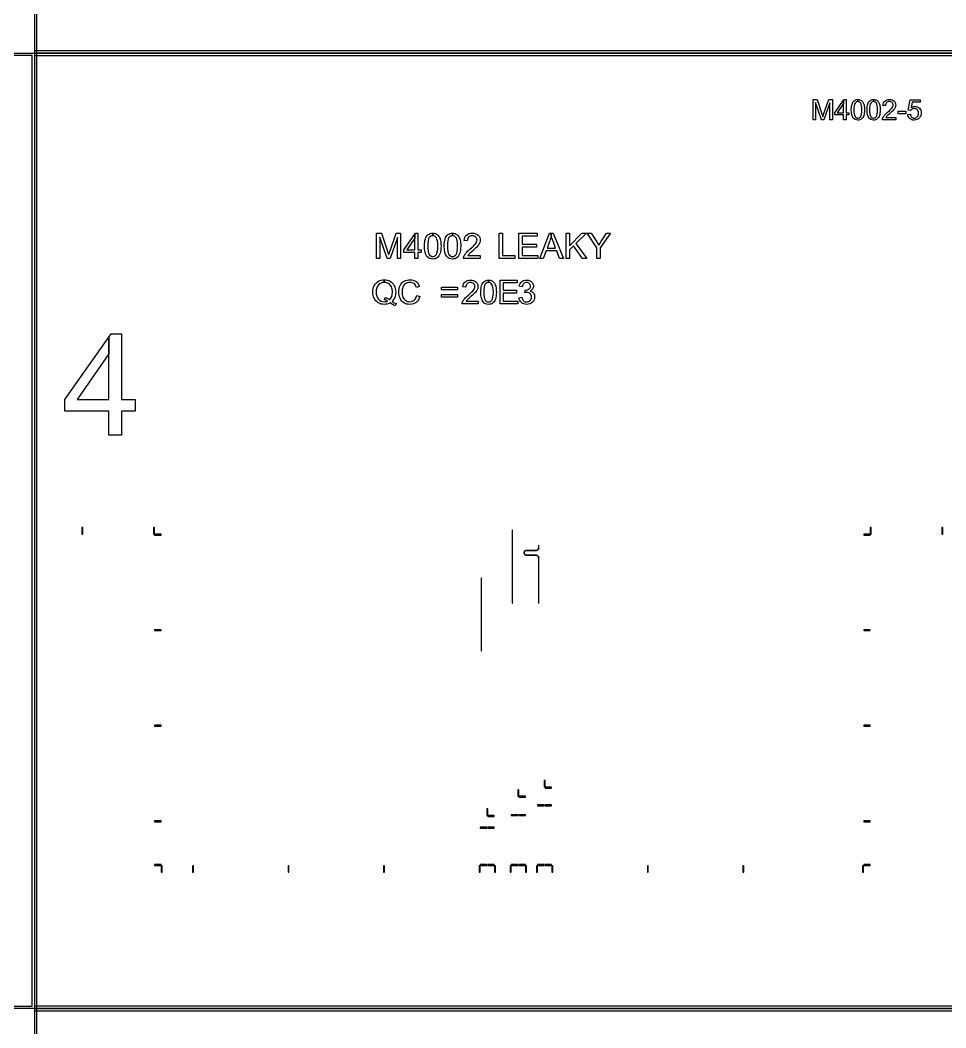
# Model space of a CAD drawing. Extents: x -47275 to 45580, y -34000 to 39989.
# Drawn here: x -30301 to -10929, y -10407 to 10693 of the extents above; entities that cross this region are included whole.
import ezdxf

# ---------------------------------------------------------------- set-up
doc = ezdxf.new("R2010")
doc.units = 0
doc.layers.add('Hybrids', color=5, linetype='CONTINUOUS')

# ---------------------------------------------------------------- blocks, each defined once
blk = doc.blocks.new('Al_etch_test')
at = {"layer": 'Hybrids', "linetype": 'CONTINUOUS'}
for points in [[(270, 1495), (1440, 1495), (1440, 1499), (270, 1499), (270, 1495)], [(270, 1145), (1440, 1145), (1440, 1149), (270, 1149), (270, 1145)], [(270, 795), (1440, 795), (1440, 799), (270, 799), (270, 795)], [(270, 445), (1440, 445), (1440, 449), (270, 449), (270, 445)], [(270, 95), (1440, 95), (1440, 99), (270, 99), (270, 95)], [(270, -255), (1440, -255), (1440, -251), (270, -251), (270, -255)]]:
    blk.add_lwpolyline(points, close=True, dxfattribs=at)
blk = doc.blocks.new('SEM')
at = {"layer": 'Hybrids', "linetype": 'CONTINUOUS'}
for points in [[(-2000, 10000), (2000, 10000), (2000, -10000), (-2000, -10000), (-2000, -9950), (-1950, -9950), (1950, -9950), (1950, 9950), (-1950, 9950), (-1950, -9950), (-2000, -9950), (-2000, 10000)], [(-98.7, 2801), (-98.7, 2811), (-101.3, 2811), (-101.3, 2801), (-98.7, 2801)], [(-101.3, 2801), (-101.3, 1301), (-98.7, 1301), (-98.7, 2801), (-101.3, 2801)], [(145.459, 2340), (145.645, 2344.244), (146.199, 2348.457), (147.119, 2352.604), (148.396, 2356.656), (150.022, 2360.582), (151.984, 2364.35), (154.267, 2367.933), (156.853, 2371.304), (159.723, 2374.436), (162.856, 2377.306), (166.226, 2379.893), (169.809, 2382.175), (173.578, 2384.137), (177.503, 2385.763), (181.555, 2387.041), (185.703, 2387.96), (189.915, 2388.515), (194.159, 2388.7), (194.159, 2391.3), (189.688, 2391.105), (185.251, 2390.521), (180.882, 2389.552), (176.614, 2388.206), (172.479, 2386.494), (168.509, 2384.427), (164.735, 2382.022), (161.184, 2379.298), (157.885, 2376.275), (154.861, 2372.975), (152.137, 2369.424), (149.732, 2365.65), (147.666, 2361.68), (145.953, 2357.546), (144.607, 2353.277), (143.639, 2348.908), (143.054, 2344.471), (142.859, 2340), (145.459, 2340)], [(194.159, 2291.3), (189.915, 2291.485), (185.703, 2292.04), (181.555, 2292.959), (177.503, 2294.237), (173.578, 2295.863), (169.809, 2297.825), (166.226, 2300.107), (162.856, 2302.694), (159.723, 2305.564), (156.853, 2308.696), (154.267, 2312.067), (151.984, 2315.65), (150.022, 2319.418), (148.396, 2323.344), (147.119, 2327.396), (146.199, 2331.543), (145.645, 2335.756), (145.459, 2340), (142.859, 2340), (143.054, 2335.529), (143.639, 2331.092), (144.607, 2326.723), (145.953, 2322.454), (147.666, 2318.32), (149.732, 2314.35), (152.137, 2310.576), (154.861, 2307.025), (157.885, 2303.725), (161.184, 2300.702), (164.735, 2297.978), (168.509, 2295.573), (172.479, 2293.506), (176.614, 2291.794), (180.882, 2290.448), (185.251, 2289.479), (189.688, 2288.895), (194.159, 2288.7), (194.159, 2291.3)], [(400, 2391.3), (194.159, 2391.3), (194.159, 2388.7), (400, 2388.7), (400, 2391.3)], [(400, 2391.3), (404.244, 2391.485), (408.457, 2392.04), (412.604, 2392.959), (416.656, 2394.237), (420.582, 2395.863), (424.35, 2397.825), (427.933, 2400.107), (431.304, 2402.694), (434.436, 2405.564), (437.306, 2408.696), (439.893, 2412.067), (442.175, 2415.65), (444.137, 2419.418), (445.763, 2423.344), (447.041, 2427.396), (447.96, 2431.543), (448.515, 2435.756), (448.7, 2440), (451.3, 2440), (451.105, 2435.529), (450.521, 2431.092), (449.552, 2426.723), (448.206, 2422.454), (446.494, 2418.32), (444.427, 2414.35), (442.022, 2410.576), (439.298, 2407.025), (436.275, 2403.725), (432.975, 2400.702), (429.424, 2397.978), (425.65, 2395.573), (421.68, 2393.506), (417.546, 2391.794), (413.277, 2390.448), (408.908, 2389.479), (404.471, 2388.895), (400, 2388.7), (400, 2391.3)], [(451.3, 2480), (451.3, 2490), (448.7, 2490), (448.7, 2480), (451.3, 2480)], [(448.7, 2480), (448.7, 2440), (451.3, 2440), (451.3, 2480), (448.7, 2480)], [(194.159, 2288.7), (400, 2288.7), (400, 2291.3), (194.159, 2291.3), (194.159, 2288.7)], [(448.7, 2240), (448.515, 2244.244), (447.96, 2248.457), (447.041, 2252.604), (445.763, 2256.656), (444.137, 2260.582), (442.175, 2264.35), (439.893, 2267.933), (437.306, 2271.304), (434.436, 2274.436), (431.304, 2277.306), (427.933, 2279.893), (424.35, 2282.175), (420.582, 2284.137), (416.656, 2285.763), (412.604, 2287.041), (408.457, 2287.96), (404.244, 2288.515), (400, 2288.7), (400, 2291.3), (404.471, 2291.105), (408.908, 2290.521), (413.277, 2289.552), (417.546, 2288.206), (421.68, 2286.494), (425.65, 2284.427), (429.424, 2282.022), (432.975, 2279.298), (436.275, 2276.275), (439.298, 2272.975), (442.022, 2269.424), (444.427, 2265.65), (446.494, 2261.68), (448.206, 2257.546), (449.552, 2253.277), (450.521, 2248.908), (451.105, 2244.471), (451.3, 2240), (448.7, 2240)], [(448.7, 2240), (448.7, 2200), (451.3, 2200), (451.3, 2240), (448.7, 2240)], [(448.7, 2200), (448.7, 1300), (451.3, 1300), (451.3, 2200), (448.7, 2200)], [(-748.7, 1800), (-748.7, 1810), (-751.3, 1810), (-751.3, 1800), (-748.7, 1800)], [(-751.3, 1800), (-751.3, 300), (-748.7, 300), (-748.7, 1800), (-751.3, 1800)], [(-101.3, 1301), (-101.3, 1287), (-98.7, 1287), (-98.7, 1301), (-101.3, 1301)], [(448.7, 1300), (448.7, 1286), (451.3, 1286), (451.3, 1300), (448.7, 1300)], [(-751.3, 300), (-751.3, 286), (-748.7, 286), (-748.7, 300), (-751.3, 300)], [(32.3, -1923.626), (52.3, -1923.626), (52.3, -1793.826), (32.3, -1793.826), (32.3, -1923.626)], [(77.4, -1948.726), (77.4, -1968.726), (207.2, -1968.726), (207.2, -1948.726), (77.4, -1948.726)], [(582.3, -2607.169), (602.3, -2607.169), (602.3, -2477.369), (582.3, -2477.369), (582.3, -2607.169)], [(-617.7, -2848.995), (-597.7, -2848.995), (-597.7, -2719.195), (-617.7, -2719.195), (-617.7, -2848.995)], [(627.4, -2632.269), (627.4, -2652.269), (757.2, -2652.269), (757.2, -2632.269), (627.4, -2632.269)], [(-572.6, -2874.095), (-572.6, -2894.095), (-442.8, -2894.095), (-442.8, -2874.095), (-572.6, -2874.095)], [(-772.6, -4190), (-772.6, -4210), (-642.8, -4210), (-642.8, -4190), (-772.6, -4190)], [(-572.6, -4190), (-572.6, -4210), (-442.8, -4210), (-442.8, -4190), (-572.6, -4190)], [(-122.6, -4190), (-122.6, -4210), (7.2, -4210), (7.2, -4190), (-122.6, -4190)], [(77.4, -4190), (77.4, -4210), (207.2, -4210), (207.2, -4190), (77.4, -4190)], [(427.4, -4190), (427.4, -4210), (557.2, -4210), (557.2, -4190), (427.4, -4190)], [(627.4, -4190), (627.4, -4210), (757.2, -4210), (757.2, -4190), (627.4, -4190)], [(-797.7, -4235.1), (-817.7, -4235.1), (-817.7, -4364.9), (-797.7, -4364.9), (-797.7, -4235.1)], [(-417.7, -4364.9), (-397.7, -4364.9), (-397.7, -4235.1), (-417.7, -4235.1), (-417.7, -4364.9)], [(-147.7, -4235.1), (-167.7, -4235.1), (-167.7, -4364.9), (-147.7, -4364.9), (-147.7, -4235.1)], [(232.3, -4364.9), (252.3, -4364.9), (252.3, -4235.1), (232.3, -4235.1), (232.3, -4364.9)], [(402.3, -4235.1), (382.3, -4235.1), (382.3, -4364.9), (402.3, -4364.9), (402.3, -4235.1)], [(782.3, -4364.9), (802.3, -4364.9), (802.3, -4235.1), (782.3, -4235.1), (782.3, -4364.9)]]:
    blk.add_lwpolyline(points, close=True, dxfattribs=at)
for p in [(-1040, 7062.59), (-840, -8037.41)]:
    blk.add_blockref('Al_etch_test', p)
blk = doc.blocks.new('sizetest')
at = {"layer": 'Hybrids', "linetype": 'CONTINUOUS'}
for points in [[(50, 0), (50, 20000), (0, 20000), (0, 0), (50, 0)], [(0, 0), (20000, 0), (20000, 50), (0, 50), (0, 0)]]:
    blk.add_lwpolyline(points, close=True, dxfattribs=at)
blk = doc.blocks.new('mediumQ')
at = {"layer": 'Hybrids', "linetype": 'CONTINUOUS'}
for points in [[(50, 0), (50, 20000), (0, 20000), (0, 0), (50, 0)], [(0, 19950), (20000, 19950), (20000, 20000), (0, 20000), (0, 19950)], [(16293.099, 18607.205), (16293.099, 19029.704), (16377.253, 19029.704), (16477.258, 18730.554), (16483.598, 18710.956), (16489.074, 18693.953), (16493.685, 18679.543), (16497.432, 18668.015), (16501.467, 18680.696), (16506.654, 18696.258), (16512.706, 18714.703), (16519.911, 18735.741), (16621.069, 19029.704), (16696.289, 19029.704), (16696.289, 18607.205), (16642.396, 18607.205), (16642.396, 18960.824), (16519.623, 18607.205), (16469.188, 18607.205), (16346.992, 18966.876), (16346.992, 18607.205), (16293.099, 18607.205)], [(16983.623, 19029.704), (16983.623, 18755.915), (17040.686, 18755.915), (17040.686, 18708.363), (16983.623, 18708.363), (16983.623, 18607.205), (16931.747, 18607.205), (16931.747, 18708.363), (16748.453, 18708.363), (16748.453, 18755.915), (16931.747, 19016.198), (16931.747, 18946.415), (16799.464, 18755.915), (16931.747, 18755.915), (16931.747, 18946.415), (16931.747, 19016.198), (16941.257, 19029.704), (16983.623, 19029.704)], [(17231.473, 19031.433), (17247.9, 19030.568), (17263.175, 19027.975), (17277.585, 19023.652), (17291.13, 19017.6), (17303.235, 19009.818), (17314.474, 19000.884), (17324.561, 18990.221), (17333.495, 18978.116), (17341.277, 18964.571), (17348.194, 18949.585), (17354.246, 18933.157), (17359.721, 18915.289), (17363.756, 18895.115), (17366.638, 18871.771), (17368.367, 18845.257), (17369.232, 18815.572), (17368.079, 18780.124), (17365.197, 18748.134), (17360.586, 18719.891), (17353.957, 18695.394), (17345.312, 18673.779), (17334.648, 18654.758), (17322.256, 18638.33), (17308.134, 18624.785), (17291.995, 18613.833), (17273.838, 18606.052), (17253.664, 18601.441), (17231.473, 18600), (17202.365, 18602.594), (17176.715, 18610.951), (17154.524, 18624.497), (17135.503, 18643.806), (17117.058, 18674.067), (17104.089, 18712.974), (17096.308, 18759.95), (17093.714, 18815.572), (17094.579, 18851.021), (17097.461, 18883.011), (17102.072, 18911.254), (17108.989, 18936.039), (17117.635, 18957.366), (17128.01, 18976.387), (17140.402, 18992.814), (17154.812, 19006.648), (17170.951, 19017.311), (17189.108, 19025.093), (17209.282, 19029.704), (17230.897, 19031.388), (17230.897, 18988.491), (17213.893, 18986.474), (17198.619, 18980.71), (17185.361, 18971.2), (17173.833, 18958.231), (17162.017, 18934.598), (17153.66, 18903.185), (17148.472, 18863.413), (17147.031, 18815.572), (17148.472, 18767.731), (17153.083, 18728.825), (17160.576, 18698.564), (17171.24, 18676.949), (17183.92, 18661.674), (17198.33, 18651.011), (17214.181, 18644.671), (17231.473, 18642.653), (17248.477, 18644.671), (17264.328, 18651.299), (17278.449, 18661.963), (17291.418, 18677.237), (17302.082, 18698.852), (17309.575, 18729.113), (17314.186, 18768.02), (17315.915, 18815.572), (17314.186, 18863.125), (17309.575, 18902.32), (17302.082, 18932.581), (17291.418, 18954.196), (17278.449, 18969.182), (17264.039, 18979.846), (17248.189, 18986.186), (17230.897, 18988.491), (17230.897, 19031.388), (17231.473, 19031.433)], [(17559.731, 19031.433), (17576.158, 19030.568), (17591.433, 19027.975), (17605.843, 19023.652), (17619.388, 19017.6), (17631.492, 19009.818), (17642.732, 19000.884), (17652.819, 18990.221), (17661.753, 18978.116), (17669.535, 18964.571), (17676.451, 18949.585), (17682.503, 18933.157), (17687.979, 18915.289), (17692.014, 18895.115), (17694.896, 18871.771), (17696.625, 18845.257), (17697.49, 18815.572), (17696.337, 18780.124), (17693.455, 18748.134), (17688.844, 18719.891), (17682.215, 18695.394), (17673.569, 18673.779), (17662.906, 18654.758), (17650.514, 18638.33), (17636.392, 18624.785), (17620.253, 18613.833), (17602.096, 18606.052), (17581.922, 18601.441), (17559.731, 18600), (17530.623, 18602.594), (17504.973, 18610.951), (17482.782, 18624.497), (17463.761, 18643.806), (17445.316, 18674.067), (17432.347, 18712.974), (17424.566, 18759.95), (17421.972, 18815.572), (17422.837, 18851.021), (17425.719, 18883.011), (17430.33, 18911.254), (17437.247, 18936.039), (17445.893, 18957.366), (17456.268, 18976.387), (17468.66, 18992.814), (17483.07, 19006.648), (17499.209, 19017.311), (17517.366, 19025.093), (17537.54, 19029.704), (17559.155, 19031.388), (17559.155, 18988.491), (17542.151, 18986.474), (17526.876, 18980.71), (17513.619, 18971.2), (17502.091, 18958.231), (17490.275, 18934.598), (17481.917, 18903.185), (17476.73, 18863.413), (17475.289, 18815.572), (17476.73, 18767.731), (17481.341, 18728.825), (17488.834, 18698.564), (17499.498, 18676.949), (17512.178, 18661.674), (17526.588, 18651.011), (17542.439, 18644.671), (17559.731, 18642.653), (17576.735, 18644.671), (17592.586, 18651.299), (17606.707, 18661.963), (17619.676, 18677.237), (17630.34, 18698.852), (17637.833, 18729.113), (17642.444, 18768.02), (17644.173, 18815.572), (17642.444, 18863.125), (17637.833, 18902.32), (17630.34, 18932.581), (17619.676, 18954.196), (17606.707, 18969.182), (17592.297, 18979.846), (17576.447, 18986.186), (17559.155, 18988.491), (17559.155, 19031.388), (17559.731, 19031.433)], [(18022.866, 18657.063), (18022.866, 18607.205), (17743.602, 18607.205), (17743.602, 18616.427), (17744.754, 18625.361), (17746.772, 18634.296), (17749.654, 18643.23), (17755.706, 18657.351), (17763.487, 18671.473), (17772.71, 18685.307), (17783.661, 18699.428), (17796.63, 18713.55), (17812.481, 18729.113), (17830.637, 18745.54), (17851.676, 18763.408), (17883.09, 18789.923), (17909.316, 18813.843), (17929.778, 18834.593), (17944.764, 18852.75), (17955.139, 18868.889), (17962.921, 18884.74), (17967.244, 18900.303), (17968.973, 18915.289), (17967.532, 18929.987), (17963.209, 18943.533), (17956.292, 18955.925), (17946.781, 18967.165), (17934.965, 18976.387), (17921.42, 18983.016), (17906.145, 18987.05), (17889.43, 18988.491), (17871.562, 18987.05), (17855.711, 18982.728), (17841.589, 18975.811), (17829.485, 18966.012), (17819.398, 18953.619), (17812.481, 18939.21), (17808.158, 18922.494), (17806.717, 18903.761), (17753.4, 18909.237), (17758.011, 18937.192), (17766.369, 18961.689), (17778.474, 18982.439), (17794.613, 19000.019), (17813.922, 19013.565), (17836.401, 19023.364), (17861.763, 19029.416), (17890.583, 19031.433), (17919.403, 19029.127), (17945.052, 19022.787), (17967.532, 19012.412), (17986.841, 18997.714), (18002.116, 18979.846), (18013.355, 18959.96), (18019.984, 18938.057), (18022.289, 18914.136), (18021.425, 18901.456), (18019.696, 18888.775), (18016.237, 18876.382), (18011.914, 18864.278), (18005.862, 18851.597), (17998.081, 18838.916), (17988.57, 18825.948), (17977.33, 18812.69), (17963.209, 18797.704), (17945.34, 18780.412), (17923.437, 18760.526), (17897.499, 18738.335), (17876.173, 18720.179), (17859.169, 18705.192), (17846.2, 18693.376), (17837.554, 18685.018), (17831.214, 18677.814), (17825.45, 18670.897), (17820.262, 18663.98), (17815.651, 18657.063), (18022.866, 18657.063)], [(18275.039, 18717.873), (18329.509, 18722.484), (18333.255, 18703.751), (18339.308, 18687.612), (18347.377, 18673.779), (18357.464, 18662.539), (18368.992, 18653.605), (18381.673, 18647.553), (18395.506, 18643.806), (18410.781, 18642.653), (18428.649, 18644.383), (18445.364, 18649.57), (18460.351, 18658.504), (18474.184, 18670.897), (18485.424, 18686.171), (18493.494, 18703.751), (18498.393, 18723.637), (18500.122, 18745.828), (18498.393, 18766.579), (18493.782, 18785.312), (18486, 18801.739), (18475.049, 18815.86), (18461.504, 18826.812), (18446.229, 18834.882), (18428.937, 18839.781), (18409.916, 18841.51), (18397.524, 18840.646), (18385.996, 18838.628), (18375.044, 18834.882), (18364.669, 18829.982), (18354.87, 18823.93), (18346.512, 18817.013), (18339.019, 18809.232), (18332.967, 18800.586), (18284.262, 18806.926), (18325.186, 19023.94), (18535.282, 19023.94), (18535.282, 18974.37), (18366.686, 18974.37), (18343.919, 18860.82), (18362.94, 18872.347), (18382.826, 18880.705), (18402.999, 18885.605), (18423.75, 18887.334), (18450.264, 18884.74), (18474.761, 18877.535), (18496.952, 18865.719), (18517.126, 18849.003), (18533.553, 18828.253), (18545.658, 18805.197), (18552.574, 18778.971), (18555.168, 18750.44), (18552.863, 18722.484), (18546.81, 18696.835), (18536.147, 18672.914), (18521.737, 18651.299), (18499.546, 18628.82), (18473.608, 18612.681), (18443.923, 18603.17), (18410.781, 18600), (18383.114, 18602.018), (18358.329, 18608.069), (18336.137, 18618.156), (18316.54, 18632.278), (18300.113, 18649.57), (18288.008, 18669.744), (18279.362, 18692.512), (18275.039, 18717.873), (18275.039, 18717.873)], [(18072.724, 18734.012), (18072.724, 18786.176), (18232.098, 18786.176), (18232.098, 18734.012), (18072.724, 18734.012)], [(7155.223, 15700), (7155.223, 16230.686), (7260.926, 16230.686), (7386.538, 15854.934), (7394.502, 15830.318), (7401.38, 15808.96), (7407.172, 15790.861), (7411.878, 15776.381), (7416.946, 15792.309), (7423.462, 15811.856), (7431.064, 15835.024), (7440.114, 15861.45), (7567.175, 16230.686), (7661.656, 16230.686), (7661.656, 15700), (7593.962, 15700), (7593.962, 16144.169), (7439.752, 15700), (7376.403, 15700), (7222.916, 16151.771), (7222.916, 15700), (7155.223, 15700)], [(8022.565, 16230.686), (8022.565, 15886.79), (8094.241, 15886.79), (8094.241, 15827.06), (8022.565, 15827.06), (8022.565, 15700), (7957.406, 15700), (7957.406, 15827.06), (7727.176, 15827.06), (7727.176, 15886.79), (7957.406, 16213.722), (7957.406, 16126.069), (7791.25, 15886.79), (7957.406, 15886.79), (7957.406, 16126.069), (7957.406, 16213.722), (7969.352, 16230.686), (8022.565, 16230.686)], [(8333.881, 16232.858), (8354.515, 16231.772), (8373.701, 16228.514), (8391.801, 16223.084), (8408.815, 16215.482), (8424.018, 16205.708), (8438.136, 16194.486), (8450.806, 16181.092), (8462.028, 16165.889), (8471.802, 16148.875), (8480.49, 16130.051), (8488.092, 16109.417), (8494.97, 16086.973), (8500.038, 16061.634), (8503.658, 16032.312), (8505.83, 15999.008), (8506.916, 15961.723), (8505.468, 15917.197), (8501.848, 15877.016), (8496.056, 15841.54), (8487.73, 15810.77), (8476.87, 15783.621), (8463.476, 15759.729), (8447.91, 15739.095), (8430.172, 15722.081), (8409.901, 15708.325), (8387.095, 15698.553), (8361.755, 15692.761), (8333.881, 15690.951), (8297.32, 15694.209), (8265.102, 15704.705), (8237.228, 15721.719), (8213.337, 15745.973), (8190.169, 15783.983), (8173.879, 15832.852), (8164.105, 15891.857), (8160.847, 15961.723), (8161.933, 16006.248), (8165.553, 16046.43), (8171.345, 16081.905), (8180.033, 16113.037), (8190.893, 16139.825), (8203.925, 16163.717), (8219.491, 16184.35), (8237.59, 16201.726), (8257.862, 16215.12), (8280.668, 16224.894), (8306.008, 16230.686), (8333.157, 16232.801), (8333.157, 16178.92), (8311.8, 16176.386), (8292.614, 16169.147), (8275.962, 16157.201), (8261.482, 16140.911), (8246.64, 16111.227), (8236.142, 16071.77), (8229.626, 16021.814), (8227.816, 15961.723), (8229.626, 15901.631), (8235.418, 15852.762), (8244.83, 15814.752), (8258.224, 15787.603), (8274.152, 15768.417), (8292.252, 15755.023), (8312.162, 15747.059), (8333.881, 15744.525), (8355.239, 15747.059), (8375.149, 15755.385), (8392.887, 15768.779), (8409.177, 15787.965), (8422.57, 15815.114), (8431.982, 15853.124), (8437.774, 15901.993), (8439.946, 15961.723), (8437.774, 16021.452), (8431.982, 16070.684), (8422.57, 16108.693), (8409.177, 16135.843), (8392.887, 16154.667), (8374.787, 16168.061), (8354.877, 16176.024), (8333.157, 16178.92), (8333.157, 16232.801), (8333.881, 16232.858)], [(8746.194, 16232.858), (8766.828, 16231.772), (8786.014, 16228.514), (8804.114, 16223.084), (8821.128, 16215.482), (8836.331, 16205.708), (8850.449, 16194.486), (8863.119, 16181.092), (8874.341, 16165.889), (8884.115, 16148.875), (8892.803, 16130.051), (8900.405, 16109.417), (8907.283, 16086.973), (8912.351, 16061.634), (8915.971, 16032.312), (8918.143, 15999.008), (8919.229, 15961.723), (8917.781, 15917.197), (8914.161, 15877.016), (8908.369, 15841.54), (8900.043, 15810.77), (8889.183, 15783.621), (8875.789, 15759.729), (8860.223, 15739.095), (8842.485, 15722.081), (8822.214, 15708.325), (8799.408, 15698.553), (8774.068, 15692.761), (8746.194, 15690.951), (8709.633, 15694.209), (8677.415, 15704.705), (8649.541, 15721.719), (8625.65, 15745.973), (8602.482, 15783.983), (8586.192, 15832.852), (8576.418, 15891.857), (8573.16, 15961.723), (8574.246, 16006.248), (8577.866, 16046.43), (8583.658, 16081.905), (8592.346, 16113.037), (8603.206, 16139.825), (8616.238, 16163.717), (8631.804, 16184.35), (8649.903, 16201.726), (8670.175, 16215.12), (8692.981, 16224.894), (8718.321, 16230.686), (8745.47, 16232.801), (8745.47, 16178.92), (8724.113, 16176.386), (8704.927, 16169.147), (8688.275, 16157.201), (8673.795, 16140.911), (8658.953, 16111.227), (8648.455, 16071.77), (8641.939, 16021.814), (8640.129, 15961.723), (8641.939, 15901.631), (8647.731, 15852.762), (8657.143, 15814.752), (8670.537, 15787.603), (8686.465, 15768.417), (8704.565, 15755.023), (8724.475, 15747.059), (8746.194, 15744.525), (8767.552, 15747.059), (8787.462, 15755.385), (8805.2, 15768.779), (8821.49, 15787.965), (8834.883, 15815.114), (8844.295, 15853.124), (8850.087, 15901.993), (8852.259, 15961.723), (8850.087, 16021.452), (8844.295, 16070.684), (8834.883, 16108.693), (8821.49, 16135.843), (8805.2, 16154.667), (8787.1, 16168.061), (8767.19, 16176.024), (8745.47, 16178.92), (8745.47, 16232.801), (8746.194, 16232.858)], [(9327.922, 15762.625), (9327.922, 15700), (8977.147, 15700), (8977.147, 15711.583), (8978.595, 15722.805), (8981.129, 15734.027), (8984.749, 15745.249), (8992.351, 15762.987), (9002.125, 15780.725), (9013.709, 15798.1), (9027.465, 15815.838), (9043.755, 15833.576), (9063.664, 15853.124), (9086.47, 15873.758), (9112.896, 15896.201), (9152.353, 15929.505), (9185.295, 15959.551), (9210.997, 15985.614), (9229.821, 16008.42), (9242.852, 16028.692), (9252.626, 16048.602), (9258.056, 16068.15), (9260.228, 16086.973), (9258.418, 16105.435), (9252.988, 16122.449), (9244.3, 16138.015), (9232.355, 16152.133), (9217.513, 16163.717), (9200.499, 16172.043), (9181.313, 16177.11), (9160.317, 16178.92), (9137.874, 16177.11), (9117.964, 16171.681), (9100.226, 16162.993), (9085.022, 16150.685), (9072.352, 16135.119), (9063.664, 16117.019), (9058.234, 16096.023), (9056.424, 16072.494), (8989.455, 16079.372), (8995.247, 16114.485), (9005.745, 16145.255), (9020.949, 16171.319), (9041.221, 16193.4), (9065.474, 16210.414), (9093.71, 16222.722), (9125.566, 16230.324), (9161.765, 16232.858), (9197.965, 16229.962), (9230.183, 16221.998), (9258.418, 16208.966), (9282.672, 16190.504), (9301.858, 16168.061), (9315.976, 16143.083), (9324.302, 16115.571), (9327.198, 16085.525), (9326.112, 16069.598), (9323.94, 16053.67), (9319.596, 16038.104), (9314.166, 16022.9), (9306.564, 16006.972), (9296.79, 15991.044), (9284.844, 15974.755), (9270.726, 15958.103), (9252.988, 15939.279), (9230.545, 15917.559), (9203.033, 15892.581), (9170.453, 15864.708), (9143.666, 15841.902), (9122.308, 15823.078), (9106.018, 15808.236), (9095.158, 15797.738), (9087.194, 15788.689), (9079.954, 15780.001), (9073.438, 15771.313), (9067.646, 15762.625), (9327.922, 15762.625)], [(9721.315, 15700), (9721.315, 16230.686), (9791.542, 16230.686), (9791.542, 15762.625), (10052.903, 15762.625), (10052.903, 15700), (9721.315, 15700)], [(10137.972, 15700), (10137.972, 16230.686), (10521.688, 16230.686), (10521.688, 16168.061), (10208.199, 16168.061), (10208.199, 16005.524), (10501.778, 16005.524), (10501.778, 15943.261), (10208.199, 15943.261), (10208.199, 15762.625), (10533.996, 15762.625), (10533.996, 15700), (10137.972, 15700)], [(10852.19, 16230.686), (11069.387, 15700), (10989.386, 15700), (10927.485, 15860.726), (10705.581, 15860.726), (10647.3, 15700), (10572.729, 15700), (10776.532, 16230.686), (10812.732, 16230.686), (10812.732, 16174.939), (10806.94, 16149.237), (10800.424, 16123.897), (10792.822, 16098.557), (10784.134, 16073.58), (10725.853, 15917.921), (10905.765, 15917.921), (10850.38, 16064.892), (10838.434, 16096.747), (10828.298, 16125.707), (10819.61, 16151.771), (10812.732, 16174.939), (10812.732, 16230.686), (10852.19, 16230.686)], [(11122.6, 15700), (11122.6, 16230.686), (11192.827, 16230.686), (11192.827, 15967.515), (11456.36, 16230.686), (11551.565, 16230.686), (11328.938, 16015.66), (11561.339, 15700), (11468.668, 15700), (11279.706, 15968.601), (11192.827, 15883.894), (11192.827, 15700), (11122.6, 15700)], [(11769.486, 15700), (11769.486, 15924.799), (11564.958, 16230.686), (11650.39, 16230.686), (11755.006, 16070.684), (11769.124, 16048.24), (11782.88, 16025.796), (11795.912, 16003.352), (11808.944, 15980.909), (11821.252, 16002.266), (11835.37, 16025.072), (11850.211, 16048.964), (11866.863, 16074.666), (11969.67, 16230.686), (12051.481, 16230.686), (11839.714, 15924.799), (11839.714, 15700), (11769.486, 15700)], [(7253.956, 15250.682), (7285.675, 15256.821), (7319.44, 15258.867), (7319.781, 15258.843), (7319.781, 15201.91), (7284.311, 15198.499), (7251.91, 15188.949), (7222.919, 15173.26), (7196.998, 15151.091), (7175.511, 15122.442), (7160.163, 15087.994), (7150.955, 15047.067), (7148.226, 15000), (7150.955, 14953.956), (7160.163, 14913.711), (7175.17, 14878.922), (7196.316, 14850.273), (7221.896, 14827.421), (7251.228, 14811.05), (7283.629, 14801.159), (7319.781, 14798.09), (7337.176, 14798.772), (7354.229, 14801.159), (7370.6, 14805.252), (7386.63, 14811.391), (7370.6, 14820.6), (7354.57, 14828.444), (7337.858, 14834.925), (7321.146, 14840.041), (7337.176, 14888.131), (7364.461, 14878.922), (7389.359, 14868.008), (7411.528, 14855.047), (7431.651, 14840.382), (7456.889, 14870.054), (7475.307, 14906.889), (7486.221, 14950.204), (7489.972, 15000.341), (7488.608, 15029.672), (7484.515, 15056.957), (7478.035, 15082.537), (7469.168, 15106.412), (7457.571, 15127.558), (7443.588, 15146.657), (7427.217, 15162.687), (7408.799, 15176.671), (7388.335, 15187.585), (7366.507, 15195.429), (7343.656, 15200.204), (7319.781, 15201.91), (7319.781, 15258.843), (7353.206, 15256.48), (7385.266, 15250.341), (7415.62, 15240.109), (7444.27, 15225.784), (7470.191, 15207.708), (7493.042, 15186.221), (7512.483, 15161.664), (7528.854, 15133.697), (7541.473, 15103.001), (7550.682, 15070.6), (7556.139, 15036.494), (7558.185, 15000.341), (7556.821, 14969.986), (7553.41, 14941.678), (7547.612, 14914.393), (7539.427, 14889.154), (7528.854, 14865.279), (7515.893, 14843.11), (7500.545, 14822.305), (7482.81, 14803.547), (7505.32, 14788.54), (7526.807, 14775.921), (7547.612, 14765.348), (7567.735, 14757.162), (7548.294, 14711.118), (7521.35, 14722.032), (7494.406, 14736.016), (7467.462, 14752.728), (7440.859, 14772.51), (7412.21, 14758.867), (7382.196, 14748.977), (7350.818, 14743.178), (7318.076, 14741.473), (7284.652, 14743.52), (7253.274, 14749.659), (7223.26, 14759.891), (7194.952, 14774.215), (7168.69, 14791.951), (7145.839, 14813.438), (7126.057, 14837.994), (7109.686, 14866.303), (7096.384, 14896.657), (7087.176, 14929.399), (7081.719, 14963.506), (7080.013, 15000), (7081.719, 15036.153), (7087.517, 15070.6), (7096.726, 15103.342), (7110.027, 15134.72), (7126.398, 15163.028), (7146.18, 15187.926), (7169.031, 15209.413), (7195.293, 15227.148), (7223.601, 15240.791), (7253.956, 15250.682)], [(7998.363, 14925.307), (8064.529, 14908.595), (8051.91, 14870.054), (8035.198, 14836.63), (8014.393, 14807.981), (7989.495, 14784.106), (7960.846, 14765.348), (7929.468, 14752.046), (7895.021, 14743.861), (7857.503, 14741.473), (7818.963, 14743.52), (7784.175, 14749.659), (7753.138, 14759.891), (7725.853, 14774.215), (7701.978, 14792.292), (7681.173, 14814.461), (7663.438, 14840.041), (7648.772, 14869.713), (7637.176, 14901.432), (7628.991, 14934.174), (7623.875, 14968.281), (7622.51, 15003.751), (7624.216, 15041.269), (7629.673, 15076.739), (7638.881, 15109.481), (7652.183, 15139.836), (7668.554, 15167.121), (7688.336, 15190.996), (7711.187, 15211.118), (7737.108, 15228.172), (7765.416, 15241.132), (7795.089, 15250.682), (7826.126, 15256.48), (7858.527, 15258.526), (7894.338, 15256.139), (7927.422, 15248.977), (7957.435, 15237.039), (7984.72, 15220.327), (8008.254, 15199.181), (8028.036, 15174.284), (8043.724, 15145.293), (8056.003, 15112.892), (7990.86, 15097.544), (7980.969, 15122.783), (7969.373, 15144.611), (7955.73, 15162.687), (7940.382, 15177.012), (7922.647, 15187.585), (7902.865, 15195.429), (7881.037, 15200.204), (7857.162, 15201.91), (7829.195, 15199.863), (7803.956, 15194.747), (7781.105, 15186.221), (7760.641, 15174.284), (7742.565, 15159.277), (7727.558, 15141.882), (7715.621, 15122.101), (7706.412, 15099.932), (7699.25, 15076.398), (7694.475, 15052.524), (7691.405, 15028.308), (7690.723, 15004.093), (7691.746, 14973.056), (7695.157, 14944.065), (7700.955, 14917.121), (7709.141, 14892.565), (7719.714, 14870.054), (7733.015, 14850.955), (7748.704, 14834.584), (7767.121, 14821.623), (7786.903, 14811.05), (7807.708, 14803.888), (7829.536, 14799.454), (7852.046, 14798.09), (7878.649, 14799.795), (7903.206, 14805.934), (7925.716, 14815.825), (7946.18, 14830.15), (7963.574, 14847.885), (7978.24, 14869.713), (7989.836, 14895.634), (7998.363, 14925.307), (7998.363, 14925.307)], [(9281.378, 14809.004), (9281.378, 14750), (8950.887, 14750), (8950.887, 14760.914), (8952.251, 14771.487), (8954.638, 14782.06), (8958.049, 14792.633), (8965.211, 14809.345), (8974.42, 14826.057), (8985.334, 14842.428), (8998.295, 14859.14), (9013.643, 14875.852), (9032.401, 14894.27), (9053.888, 14913.711), (9078.786, 14934.857), (9115.962, 14966.234), (9146.999, 14994.543), (9171.214, 15019.099), (9188.949, 15040.586), (9201.228, 15059.686), (9210.437, 15078.444), (9215.552, 15096.862), (9217.599, 15114.597), (9215.894, 15131.992), (9210.778, 15148.022), (9202.592, 15162.687), (9191.337, 15175.989), (9177.353, 15186.903), (9161.323, 15194.747), (9143.247, 15199.522), (9123.465, 15201.228), (9102.319, 15199.522), (9083.561, 15194.406), (9066.849, 15186.221), (9052.524, 15174.625), (9040.587, 15159.959), (9032.401, 15142.906), (9027.285, 15123.124), (9025.58, 15100.955), (8962.483, 15107.435), (8967.94, 15140.518), (8977.831, 15169.509), (8992.155, 15194.065), (9011.255, 15214.87), (9034.106, 15230.9), (9060.709, 15242.496), (9090.723, 15249.659), (9124.829, 15252.046), (9158.936, 15249.318), (9189.291, 15241.814), (9215.894, 15229.536), (9238.745, 15212.142), (9256.821, 15190.996), (9270.123, 15167.462), (9277.967, 15141.541), (9280.696, 15113.233), (9279.673, 15098.226), (9277.626, 15083.219), (9273.533, 15068.554), (9268.417, 15054.229), (9261.255, 15039.222), (9252.046, 15024.215), (9240.791, 15008.867), (9227.49, 14993.178), (9210.778, 14975.443), (9189.632, 14954.979), (9163.711, 14931.446), (9133.015, 14905.184), (9107.776, 14883.697), (9087.653, 14865.962), (9072.306, 14851.978), (9062.074, 14842.087), (9054.57, 14833.56), (9047.749, 14825.375), (9041.61, 14817.189), (9036.153, 14809.004), (9281.378, 14809.004)], [(9501.569, 15251.993), (9502.251, 15252.046), (9521.692, 15251.023), (9539.768, 15247.953), (9556.821, 15242.837), (9572.851, 15235.675), (9587.176, 15226.466), (9600.477, 15215.893), (9612.415, 15203.274), (9622.988, 15188.949), (9632.196, 15172.919), (9640.382, 15155.184), (9647.544, 15135.743), (9654.024, 15114.597), (9658.799, 15090.723), (9662.21, 15063.097), (9664.256, 15031.719), (9665.279, 14996.589), (9663.915, 14954.638), (9660.505, 14916.78), (9655.048, 14883.356), (9647.203, 14854.365), (9636.971, 14828.786), (9624.352, 14806.275), (9609.686, 14786.835), (9592.974, 14770.805), (9573.874, 14757.844), (9552.387, 14748.635), (9528.513, 14743.178), (9502.251, 14741.473), (9467.803, 14744.543), (9437.449, 14754.434), (9411.187, 14770.464), (9388.676, 14793.315), (9366.848, 14829.127), (9351.501, 14875.17), (9342.292, 14930.764), (9339.222, 14996.589), (9340.245, 15038.54), (9343.656, 15076.398), (9349.113, 15109.822), (9357.299, 15139.154), (9367.531, 15164.393), (9379.809, 15186.903), (9394.475, 15206.344), (9411.528, 15222.715), (9430.627, 15235.334), (9452.114, 15244.543), (9475.989, 15250), (9501.569, 15251.993), (9501.569, 15201.228), (9481.446, 15198.84), (9463.37, 15192.019), (9447.681, 15180.764), (9434.038, 15165.416), (9420.054, 15137.449), (9410.164, 15100.273), (9404.024, 15053.206), (9402.319, 14996.589), (9404.024, 14939.972), (9409.481, 14893.929), (9418.349, 14858.117), (9430.968, 14832.537), (9445.975, 14814.461), (9463.028, 14801.841), (9481.787, 14794.338), (9502.251, 14791.951), (9522.374, 14794.338), (9541.132, 14802.183), (9557.844, 14814.802), (9573.192, 14832.878), (9585.812, 14858.458), (9594.679, 14894.27), (9600.136, 14940.314), (9602.183, 14996.589), (9600.136, 15052.865), (9594.679, 15099.249), (9585.812, 15135.061), (9573.192, 15160.641), (9557.844, 15178.376), (9540.791, 15190.996), (9522.033, 15198.499), (9501.569, 15201.228), (9501.569, 15251.993)], [(9741.541, 14750), (9741.541, 15250), (10103.069, 15250), (10103.069, 15190.996), (9807.708, 15190.996), (9807.708, 15037.858), (10084.311, 15037.858), (10084.311, 14979.195), (9807.708, 14979.195), (9807.708, 14809.004), (10114.665, 14809.004), (10114.665, 14750), (9741.541, 14750)], [(10138.744, 14881.992), (10200.136, 14890.177), (10206.275, 14865.62), (10214.119, 14845.157), (10224.01, 14828.103), (10235.948, 14814.802), (10249.249, 14804.57), (10264.256, 14797.408), (10280.286, 14793.315), (10298.021, 14791.951), (10318.826, 14793.656), (10337.926, 14799.454), (10355.32, 14808.663), (10371.009, 14821.964), (10383.969, 14837.653), (10393.519, 14855.389), (10398.976, 14874.829), (10401.023, 14896.316), (10398.976, 14916.439), (10393.86, 14934.857), (10385.334, 14951.228), (10373.396, 14965.893), (10358.39, 14977.831), (10342.018, 14986.357), (10323.26, 14991.473), (10303.137, 14993.52), (10293.587, 14992.837), (10283.355, 14991.814), (10272.1, 14989.427), (10259.822, 14986.698), (10266.643, 15040.586), (10269.372, 15040.245), (10272.1, 15039.904), (10274.488, 15039.904), (10276.534, 15039.904), (10295.634, 15040.927), (10313.71, 15045.02), (10330.763, 15051.159), (10347.134, 15060.368), (10360.777, 15071.964), (10370.668, 15086.289), (10376.466, 15103.342), (10378.512, 15123.465), (10376.807, 15139.495), (10372.714, 15154.161), (10365.552, 15167.462), (10355.661, 15179.399), (10343.383, 15188.949), (10329.399, 15195.771), (10313.71, 15199.863), (10296.657, 15201.569), (10279.263, 15199.863), (10263.574, 15195.771), (10249.59, 15188.608), (10236.971, 15179.058), (10226.057, 15166.098), (10217.189, 15150.75), (10210.709, 15132.333), (10206.275, 15111.528), (10144.883, 15122.442), (10152.046, 15151.432), (10163.301, 15177.012), (10177.626, 15199.181), (10196.043, 15217.94), (10217.189, 15232.605), (10240.722, 15243.52), (10266.643, 15249.659), (10295.293, 15252.046), (10315.074, 15250.682), (10334.515, 15247.612), (10352.933, 15241.814), (10370.668, 15234.311), (10386.698, 15224.761), (10401.023, 15213.506), (10412.96, 15200.887), (10423.192, 15186.562), (10431.036, 15170.873), (10436.834, 15155.184), (10440.245, 15138.813), (10441.609, 15122.101), (10440.245, 15106.071), (10437.175, 15091.064), (10431.718, 15076.739), (10424.215, 15063.097), (10414.324, 15050.477), (10402.387, 15039.222), (10388.403, 15029.331), (10372.714, 15020.805), (10393.519, 15013.983), (10411.937, 15004.775), (10427.967, 14992.837), (10441.609, 14978.172), (10452.182, 14961.118), (10460.027, 14942.019), (10464.46, 14920.873), (10466.166, 14897.681), (10463.096, 14865.962), (10454.229, 14836.971), (10439.222, 14810.368), (10418.417, 14786.494), (10392.837, 14766.371), (10364.188, 14752.387), (10332.469, 14743.861), (10297.68, 14741.132), (10265.961, 14743.52), (10237.312, 14750.682), (10211.391, 14762.96), (10188.199, 14780.354), (10168.758, 14801.159), (10154.092, 14825.375), (10143.86, 14851.978), (10138.744, 14881.992), (10138.744, 14881.992)], [(8518.622, 15043.997), (8518.622, 15101.296), (8848.772, 15101.296), (8848.772, 15043.997), (8518.622, 15043.997)], [(8518.622, 14892.223), (8518.622, 14949.522), (8848.772, 14949.522), (8848.772, 14892.223), (8518.622, 14892.223)], [(990, 9932.6), (1010, 9932.6), (1010, 10067.4), (990, 10067.4), (990, 9932.6)], [(2490, 9932.6), (2510, 9932.6), (2510, 10067.4), (2490, 10067.4), (2490, 9932.6)], [(2512.6, 9930), (2512.6, 9910), (2647.4, 9910), (2647.4, 9930), (2512.6, 9930)], [(10001.3, 10001), (10001.3, 10011), (9998.7, 10011), (9998.7, 10001), (10001.3, 10001)], [(9998.7, 10001), (9998.7, 8501), (10001.3, 8501), (10001.3, 10001), (9998.7, 10001)], [(17352.6, 9930), (17352.6, 9910), (17487.4, 9910), (17487.4, 9930), (17352.6, 9930)], [(17510, 10067.4), (17490, 10067.4), (17490, 9932.6), (17510, 9932.6), (17510, 10067.4)], [(19010, 10067.4), (18990, 10067.4), (18990, 9932.6), (19010, 9932.6), (19010, 10067.4)], [(10245.459, 9540), (10245.645, 9544.244), (10246.199, 9548.457), (10247.119, 9552.604), (10248.396, 9556.656), (10250.022, 9560.582), (10251.984, 9564.35), (10254.267, 9567.933), (10256.853, 9571.304), (10259.723, 9574.436), (10262.856, 9577.306), (10266.226, 9579.893), (10269.809, 9582.175), (10273.578, 9584.137), (10277.503, 9585.763), (10281.555, 9587.041), (10285.703, 9587.96), (10289.915, 9588.515), (10294.159, 9588.7), (10294.159, 9591.3), (10289.688, 9591.105), (10285.251, 9590.521), (10280.882, 9589.552), (10276.614, 9588.206), (10272.479, 9586.494), (10268.509, 9584.427), (10264.735, 9582.022), (10261.184, 9579.298), (10257.885, 9576.275), (10254.861, 9572.975), (10252.137, 9569.424), (10249.732, 9565.65), (10247.666, 9561.68), (10245.953, 9557.546), (10244.607, 9553.277), (10243.639, 9548.908), (10243.054, 9544.471), (10242.859, 9540), (10245.459, 9540)], [(10294.159, 9491.3), (10289.915, 9491.485), (10285.703, 9492.04), (10281.555, 9492.959), (10277.503, 9494.237), (10273.578, 9495.863), (10269.809, 9497.825), (10266.226, 9500.107), (10262.856, 9502.694), (10259.723, 9505.564), (10256.853, 9508.696), (10254.267, 9512.067), (10251.984, 9515.65), (10250.022, 9519.418), (10248.396, 9523.344), (10247.119, 9527.396), (10246.199, 9531.543), (10245.645, 9535.756), (10245.459, 9540), (10242.859, 9540), (10243.054, 9535.529), (10243.639, 9531.092), (10244.607, 9526.723), (10245.953, 9522.454), (10247.666, 9518.32), (10249.732, 9514.35), (10252.137, 9510.576), (10254.861, 9507.025), (10257.885, 9503.725), (10261.184, 9500.702), (10264.735, 9497.978), (10268.509, 9495.573), (10272.479, 9493.506), (10276.614, 9491.794), (10280.882, 9490.448), (10285.251, 9489.479), (10289.688, 9488.895), (10294.159, 9488.7), (10294.159, 9491.3)], [(10500, 9591.3), (10294.159, 9591.3), (10294.159, 9588.7), (10500, 9588.7), (10500, 9591.3)], [(10500, 9591.3), (10504.244, 9591.485), (10508.457, 9592.04), (10512.604, 9592.959), (10516.656, 9594.237), (10520.582, 9595.863), (10524.35, 9597.825), (10527.933, 9600.107), (10531.304, 9602.694), (10534.436, 9605.564), (10537.306, 9608.696), (10539.893, 9612.067), (10542.175, 9615.65), (10544.137, 9619.418), (10545.763, 9623.344), (10547.041, 9627.396), (10547.96, 9631.543), (10548.515, 9635.756), (10548.7, 9640), (10551.3, 9640), (10551.105, 9635.529), (10550.521, 9631.092), (10549.552, 9626.723), (10548.206, 9622.454), (10546.494, 9618.32), (10544.427, 9614.35), (10542.022, 9610.576), (10539.298, 9607.025), (10536.275, 9603.725), (10532.975, 9600.702), (10529.424, 9597.978), (10525.65, 9595.573), (10521.68, 9593.506), (10517.546, 9591.794), (10513.277, 9590.448), (10508.908, 9589.479), (10504.471, 9588.895), (10500, 9588.7), (10500, 9591.3)], [(10551.3, 9680), (10551.3, 9690), (10548.7, 9690), (10548.7, 9680), (10551.3, 9680)], [(10548.7, 9680), (10548.7, 9640), (10551.3, 9640), (10551.3, 9680), (10548.7, 9680)], [(10294.159, 9488.7), (10500, 9488.7), (10500, 9491.3), (10294.159, 9491.3), (10294.159, 9488.7)], [(10548.7, 9440), (10548.515, 9444.244), (10547.96, 9448.457), (10547.041, 9452.604), (10545.763, 9456.656), (10544.137, 9460.582), (10542.175, 9464.35), (10539.893, 9467.933), (10537.306, 9471.304), (10534.436, 9474.436), (10531.304, 9477.306), (10527.933, 9479.893), (10524.35, 9482.175), (10520.582, 9484.137), (10516.656, 9485.763), (10512.604, 9487.041), (10508.457, 9487.96), (10504.244, 9488.515), (10500, 9488.7), (10500, 9491.3), (10504.471, 9491.105), (10508.908, 9490.521), (10513.277, 9489.552), (10517.546, 9488.206), (10521.68, 9486.494), (10525.65, 9484.427), (10529.424, 9482.022), (10532.975, 9479.298), (10536.275, 9476.275), (10539.298, 9472.975), (10542.022, 9469.424), (10544.427, 9465.65), (10546.494, 9461.68), (10548.206, 9457.546), (10549.552, 9453.277), (10550.521, 9448.908), (10551.105, 9444.471), (10551.3, 9440), (10548.7, 9440)], [(10548.7, 9440), (10548.7, 9400), (10551.3, 9400), (10551.3, 9440), (10548.7, 9440)], [(10548.7, 9400), (10548.7, 8500), (10551.3, 8500), (10551.3, 9400), (10548.7, 9400)], [(9351.3, 9000), (9351.3, 9010), (9348.7, 9010), (9348.7, 9000), (9351.3, 9000)], [(9348.7, 9000), (9348.7, 7500), (9351.3, 7500), (9351.3, 9000), (9348.7, 9000)], [(9998.7, 8501), (9998.7, 8487), (10001.3, 8487), (10001.3, 8501), (9998.7, 8501)], [(10548.7, 8500), (10548.7, 8486), (10551.3, 8486), (10551.3, 8500), (10548.7, 8500)], [(2512.6, 7930), (2512.6, 7910), (2647.4, 7910), (2647.4, 7930), (2512.6, 7930)], [(17352.6, 7930), (17352.6, 7910), (17487.4, 7910), (17487.4, 7930), (17352.6, 7930)], [(9348.7, 7500), (9348.7, 7486), (9351.3, 7486), (9351.3, 7500), (9348.7, 7500)], [(2512.6, 5930), (2512.6, 5910), (2647.4, 5910), (2647.4, 5930), (2512.6, 5930)], [(17352.6, 5930), (17352.6, 5910), (17487.4, 5910), (17487.4, 5930), (17352.6, 5930)], [(10665, 4637.371), (10685, 4637.371), (10685, 4772.171), (10665, 4772.171), (10665, 4637.371)], [(10115, 4444.828), (10135, 4444.828), (10135, 4579.628), (10115, 4579.628), (10115, 4444.828)], [(10137.6, 4442.228), (10137.6, 4422.228), (10272.4, 4422.228), (10272.4, 4442.228), (10137.6, 4442.228)], [(10687.6, 4634.771), (10687.6, 4614.771), (10822.4, 4614.771), (10822.4, 4634.771), (10687.6, 4634.771)], [(10527.6, 4261.787), (10527.6, 4241.787), (10662.4, 4241.787), (10662.4, 4261.787), (10527.6, 4261.787)], [(10687.6, 4261.787), (10687.6, 4241.787), (10822.4, 4241.787), (10822.4, 4261.787), (10687.6, 4261.787)], [(9465, 4042.526), (9485, 4042.526), (9485, 4177.326), (9465, 4177.326), (9465, 4042.526)], [(9487.6, 4039.926), (9487.6, 4019.926), (9622.4, 4019.926), (9622.4, 4039.926), (9487.6, 4039.926)], [(9977.6, 4055.96), (9977.6, 4035.96), (10112.4, 4035.96), (10112.4, 4055.96), (9977.6, 4055.96)], [(10137.6, 4055.96), (10137.6, 4035.96), (10272.4, 4035.96), (10272.4, 4055.96), (10137.6, 4055.96)], [(2512.6, 3930), (2512.6, 3910), (2647.4, 3910), (2647.4, 3930), (2512.6, 3930)], [(17352.6, 3930), (17352.6, 3910), (17487.4, 3910), (17487.4, 3930), (17352.6, 3930)], [(9327.6, 3792.296), (9327.6, 3772.296), (9462.4, 3772.296), (9462.4, 3792.296), (9327.6, 3792.296)], [(9487.6, 3792.296), (9487.6, 3772.296), (9622.4, 3772.296), (9622.4, 3792.296), (9487.6, 3792.296)], [(2512.6, 3010), (2512.6, 2990), (2647.4, 2990), (2647.4, 3010), (2512.6, 3010)], [(2650, 2852.6), (2670, 2852.6), (2670, 2987.4), (2650, 2987.4), (2650, 2852.6)], [(3325, 2987.4), (3305, 2987.4), (3305, 2852.6), (3325, 2852.6), (3325, 2987.4)], [(5325, 2987.4), (5305, 2987.4), (5305, 2852.6), (5325, 2852.6), (5325, 2987.4)], [(7325, 2987.4), (7305, 2987.4), (7305, 2852.6), (7325, 2852.6), (7325, 2987.4)], [(9325, 2987.4), (9305, 2987.4), (9305, 2852.6), (9325, 2852.6), (9325, 2987.4)], [(9327.6, 3010), (9327.6, 2990), (9462.4, 2990), (9462.4, 3010), (9327.6, 3010)], [(9487.6, 3010), (9487.6, 2990), (9622.4, 2990), (9622.4, 3010), (9487.6, 3010)], [(9625, 2852.6), (9645, 2852.6), (9645, 2987.4), (9625, 2987.4), (9625, 2852.6)], [(9975, 2987.4), (9955, 2987.4), (9955, 2852.6), (9975, 2852.6), (9975, 2987.4)], [(9977.6, 3010), (9977.6, 2990), (10112.4, 2990), (10112.4, 3010), (9977.6, 3010)], [(10137.6, 3010), (10137.6, 2990), (10272.4, 2990), (10272.4, 3010), (10137.6, 3010)], [(10275, 2852.6), (10295, 2852.6), (10295, 2987.4), (10275, 2987.4), (10275, 2852.6)], [(10525, 2987.4), (10505, 2987.4), (10505, 2852.6), (10525, 2852.6), (10525, 2987.4)], [(10527.6, 3010), (10527.6, 2990), (10662.4, 2990), (10662.4, 3010), (10527.6, 3010)], [(10687.6, 3010), (10687.6, 2990), (10822.4, 2990), (10822.4, 3010), (10687.6, 3010)], [(10825, 2852.6), (10845, 2852.6), (10845, 2987.4), (10825, 2987.4), (10825, 2852.6)], [(12825, 2852.6), (12845, 2852.6), (12845, 2987.4), (12825, 2987.4), (12825, 2852.6)], [(14825, 2852.6), (14845, 2852.6), (14845, 2987.4), (14825, 2987.4), (14825, 2852.6)], [(17350, 2987.4), (17330, 2987.4), (17330, 2852.6), (17350, 2852.6), (17350, 2987.4)], [(17352.6, 3010), (17352.6, 2990), (17487.4, 2990), (17487.4, 3010), (17352.6, 3010)], [(0, 0), (20000, 0), (20000, 50), (0, 50), (0, 0)]]:
    blk.add_lwpolyline(points, close=True, dxfattribs=at)
blk = doc.blocks.new('highQ')
at = {"layer": 'Hybrids', "linetype": 'CONTINUOUS'}
for points in [[(50, 0), (50, 20000), (0, 20000), (0, 0), (50, 0)], [(0, 19950), (20000, 19950), (20000, 20000), (0, 20000), (0, 19950)]]:
    blk.add_lwpolyline(points, close=True, dxfattribs=at)

msp = doc.modelspace()

# ---------------------------------------------------------------- linework, layer by layer
at = {"layer": 'Hybrids', "linetype": 'CONTINUOUS'}
msp.add_lwpolyline([(-28182.497, 4122.745), (-28182.497, 2747.16), (-27895.796, 2747.16), (-27895.796, 2508.242), (-28182.497, 2508.242), (-28182.497, 2000), (-28443.135, 2000), (-28443.135, 2508.242), (-29364.053, 2508.242), (-29364.053, 2747.16), (-28443.135, 4054.89), (-28443.135, 3704.278), (-29107.76, 2747.16), (-28443.135, 2747.16), (-28443.135, 3704.278), (-28443.135, 4054.89), (-28395.351, 4122.745), (-28182.497, 4122.745)], close=True, dxfattribs=at)

# ---------------------------------------------------------------- block references
for name, p in [('sizetest', (-30000, 10000)), ('SEM', (-32000, 0)), ('mediumQ', (-30000, -10000)), ('highQ', (-30000, -30000))]:
    msp.add_blockref(name, p)

doc.saveas('drawing.dxf')
